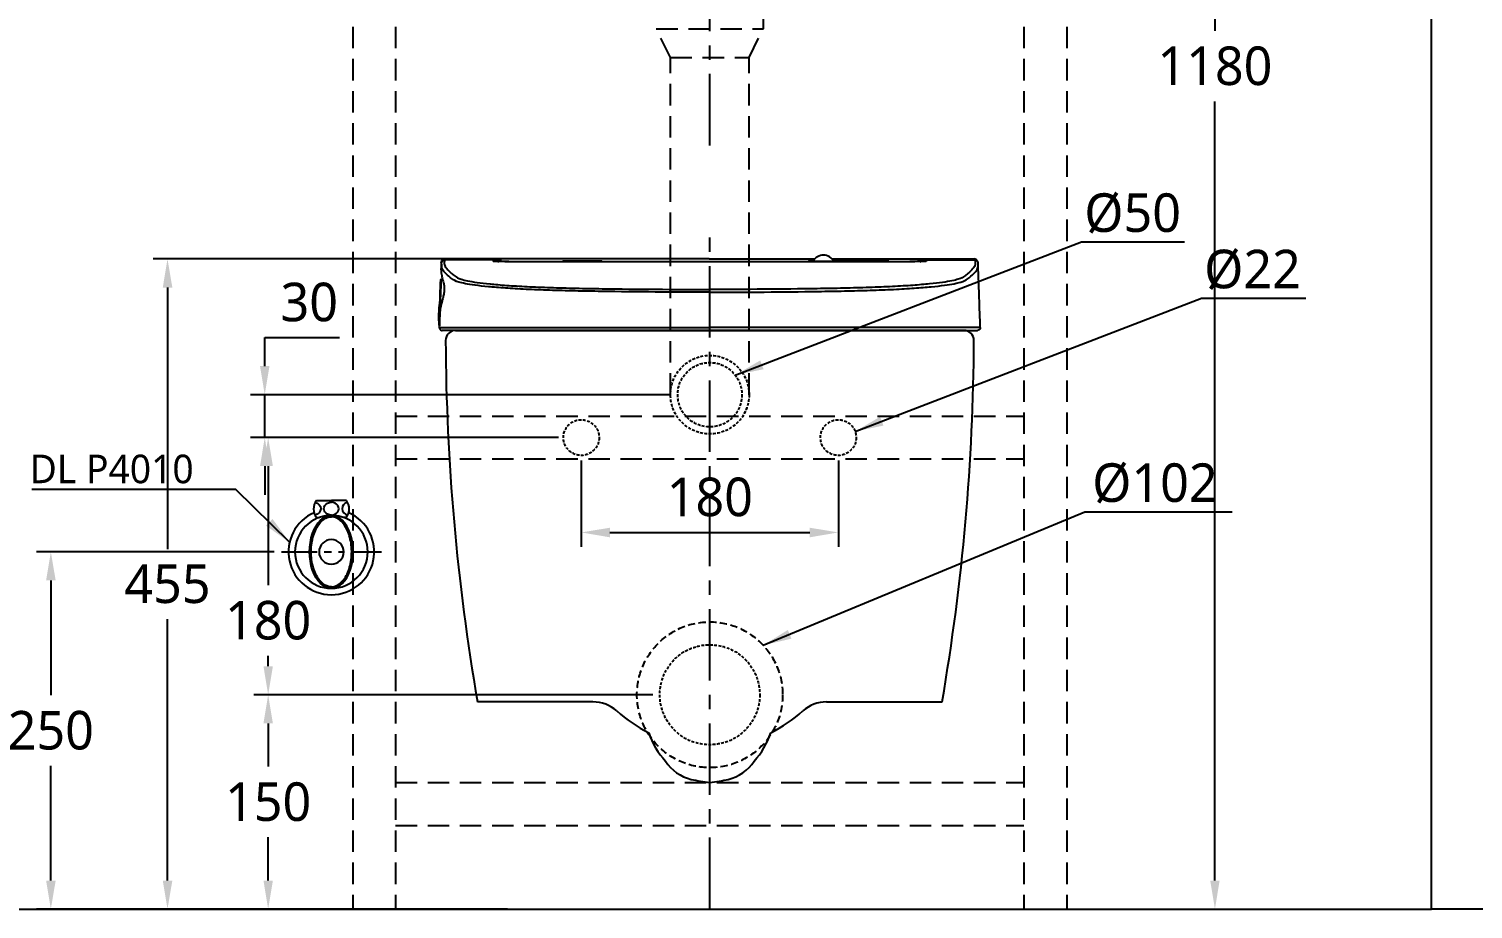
# Model space of a CAD drawing. Extents: x -37 to 6627, y -242 to 2286.
# Drawn here: x 1060 to 2071, y -93 to 523 of the extents above; entities that cross this region are included whole.
import ezdxf

# ---------------------------------------------------------------- set-up
doc = ezdxf.new("R2010")
doc.units = 0
doc.header["$LTSCALE"] = 20
doc.header["$MEASUREMENT"] = 0
doc.linetypes.add('CENTER', pattern=[2, 1.25, -0.25, 0.25, -0.25])
doc.linetypes.add('HIDDEN', pattern=[0.375, 0.25, -0.125])
doc.layers.get('0').update_dxf_attribs({"linetype": 'CONTINUOUS'})
doc.layers.get('DEFPOINTS').update_dxf_attribs({"linetype": 'CONTINUOUS'})
for name, color, linetype in [('1', 1, 'CONTINUOUS'), ('2', 2, 'CONTINUOUS'), ('3', 3, 'CONTINUOUS'), ('4', 4, 'CONTINUOUS'), ('6', 6, 'CONTINUOUS'), ('CENTER', 2, 'CENTER')]:
    doc.layers.add(name, color=color, linetype=linetype)
doc.styles.add('ROMANS', font='NanumGothic.ttf')
doc.styles.get("Standard").update_dxf_attribs({"font": 'NanumGothic.ttf'})
doc.dimstyles.get("Standard").update_dxf_attribs({"dimtxt": 2.5, "dimasz": 2, "dimexe": 2, "dimexo": 1, "dimgap": 1.5, "dimtad": 1, "dimdec": 0, "dimlfac": 10, "dimrnd": 0.5, "dimzin": 0, "dimdsep": 46, "dimtxsty": 'Standard', "dimcen": 0, "dimclrt": 2, "dimadec": 0, "dimazin": 0, "dimtfac": 1, "dimtdec": 0, "dimtmove": 0, "dimatfit": 3, "dimfxl": 0, "dimtolj": 1, "dimtzin": 0, "dimarcsym": 0})

# ---------------------------------------------------------------- blocks, each defined once
blk = doc.blocks.new('*D13')
at = {"layer": '3', "color": 3, "lineweight": -2}
for p, q in [((1531.5, 361.8), (1146.7, 361.8)), ((1156.7, 341.8), (1156.7, 158.8)), ((1156.7, -73.2), (1156.7, 109.8)), ((1281.5, -93.2), (1146.7, -93.2))]:
    blk.add_line(p, q, dxfattribs=at)
at = {"layer": '3', "color": 3}
for points in [[(1153.4, 341.8), (1160.1, 341.8), (1156.7, 361.8)], [(1153.4, -73.2), (1160.1, -73.2), (1156.7, -93.2)]]:
    blk.add_solid(points, dxfattribs=at)
at = {"layer": 'DEFPOINTS', "color": 0}
for p in [(1536.5, 361.8), (1156.7, -93.2), (1286.5, -93.2)]:
    blk.add_point(p, dxfattribs=at)
at = {"layer": '3', "color": 2, "insert": (1156.7, 134.3), "char_height": 27, "attachment_point": 5}
blk.add_mtext('\\A1;455', dxfattribs=at)
blk = doc.blocks.new('*D14')
at = {"layer": '3', "color": 3, "lineweight": -2}
for p, q in [((1224.8, 286.8), (1224.8, 306.8)), ((1224.8, 306.8), (1277.1, 306.8)), ((1509, 266.8), (1214.8, 266.8)), ((1224.8, 236.8), (1224.8, 266.8)), ((1430.5, 236.8), (1214.8, 236.8)), ((1224.8, 216.8), (1224.8, 196.8))]:
    blk.add_line(p, q, dxfattribs=at)
at = {"layer": '3', "color": 3}
for points in [[(1221.5, 286.8), (1228.1, 286.8), (1224.8, 266.8)], [(1221.5, 216.8), (1228.1, 216.8), (1224.8, 236.8)]]:
    blk.add_solid(points, dxfattribs=at)
at = {"layer": 'DEFPOINTS', "color": 0}
for p in [(1514, 266.8), (1224.8, 236.8), (1435.5, 236.8)]:
    blk.add_point(p, dxfattribs=at)
at = {"layer": '3', "color": 2, "insert": (1256, 331.5), "char_height": 27, "attachment_point": 5}
blk.add_mtext('\\A1;30', dxfattribs=at)
blk = doc.blocks.new('*D15')
at = {"layer": '3', "color": 3, "lineweight": -2}
for p, q in [((1430.5, 236.8), (1217.2, 236.8)), ((1227.2, 216.8), (1227.2, 133.5)), ((1227.2, 76.8), (1227.2, 84.1)), ((1496.5, 56.8), (1217.2, 56.8))]:
    blk.add_line(p, q, dxfattribs=at)
at = {"layer": '3', "color": 3}
for points in [[(1223.9, 216.8), (1230.5, 216.8), (1227.2, 236.8)], [(1223.9, 76.8), (1230.5, 76.8), (1227.2, 56.8)]]:
    blk.add_solid(points, dxfattribs=at)
at = {"layer": 'DEFPOINTS', "color": 0}
for p in [(1227.2, 236.8), (1435.5, 236.8), (1501.5, 56.8)]:
    blk.add_point(p, dxfattribs=at)
at = {"layer": '3', "color": 2, "insert": (1227.2, 108.8), "char_height": 27, "attachment_point": 5}
blk.add_mtext('\\A1;180', dxfattribs=at)
blk = doc.blocks.new('*D16')
at = {"layer": '3', "color": 3, "lineweight": -2}
for p, q in [((1496.5, 56.8), (1217.2, 56.8)), ((1227.2, 36.8), (1227.2, 6.5)), ((1227.2, -73.2), (1227.2, -42.9)), ((1394.8, -93.2), (1217.2, -93.2))]:
    blk.add_line(p, q, dxfattribs=at)
at = {"layer": '3', "color": 3}
for points in [[(1223.9, 36.8), (1230.5, 36.8), (1227.2, 56.8)], [(1223.9, -73.2), (1230.5, -73.2), (1227.2, -93.2)]]:
    blk.add_solid(points, dxfattribs=at)
at = {"layer": 'DEFPOINTS', "color": 0}
for p in [(1501.5, 56.8), (1227.2, -93.2), (1399.8, -93.2)]:
    blk.add_point(p, dxfattribs=at)
at = {"layer": '3', "color": 2, "insert": (1227.2, -18.2), "char_height": 27, "attachment_point": 5}
blk.add_mtext('\\A1;150', dxfattribs=at)
blk = doc.blocks.new('*D17')
at = {"layer": '3', "color": 3, "lineweight": -2}
for p, q in [((1446.5, 220.8), (1446.5, 160.4)), ((1626.5, 220.8), (1626.5, 160.4)), ((1466.5, 170.4), (1606.5, 170.4))]:
    blk.add_line(p, q, dxfattribs=at)
at = {"layer": '3', "color": 3}
for points in [[(1466.5, 173.7), (1466.5, 167), (1446.5, 170.4)], [(1606.5, 173.7), (1606.5, 167), (1626.5, 170.4)]]:
    blk.add_solid(points, dxfattribs=at)
at = {"layer": 'DEFPOINTS', "color": 0}
for p in [(1446.5, 225.8), (1626.5, 225.8), (1626.5, 170.4)]:
    blk.add_point(p, dxfattribs=at)
at = {"layer": '3', "color": 2, "insert": (1536.5, 195.1), "char_height": 27, "attachment_point": 5}
blk.add_mtext('\\A1;180', dxfattribs=at)
blk = doc.blocks.new('*D19')
at = {"layer": '3', "color": 3, "lineweight": -2}
for p, q in [((1791.5, 1086.8), (1900.2, 1086.8)), ((1890.2, 1066.8), (1890.2, 521.5)), ((1890.2, -73.2), (1890.2, 472.1)), ((1791.5, -93.2), (1900.2, -93.2))]:
    blk.add_line(p, q, dxfattribs=at)
at = {"layer": '3', "color": 3}
for points in [[(1886.9, 1066.8), (1893.5, 1066.8), (1890.2, 1086.8)], [(1886.9, -73.2), (1893.5, -73.2), (1890.2, -93.2)]]:
    blk.add_solid(points, dxfattribs=at)
at = {"layer": 'DEFPOINTS', "color": 0}
for p in [(1786.5, 1086.8), (1786.5, -93.2), (1890.2, -93.2)]:
    blk.add_point(p, dxfattribs=at)
at = {"layer": '3', "color": 2, "insert": (1890.2, 496.8), "char_height": 27, "attachment_point": 5}
blk.add_mtext('\\A1;1180', dxfattribs=at)
blk = doc.blocks.new('*D22')
at = {"layer": '3', "color": 3, "lineweight": -2}
for p, q in [((1231.5, 156.8), (1065, 156.8)), ((1075, 136.8), (1075, 56.5)), ((1075, -73.2), (1075, 7.1)), ((1150, -93.2), (1065, -93.2))]:
    blk.add_line(p, q, dxfattribs=at)
at = {"layer": '3', "color": 3}
for points in [[(1071.7, 136.8), (1078.4, 136.8), (1075, 156.8)], [(1071.7, -73.2), (1078.4, -73.2), (1075, -93.2)]]:
    blk.add_solid(points, dxfattribs=at)
at = {"layer": 'DEFPOINTS', "color": 0}
for p in [(1236.5, 156.8), (1075, -93.2), (1155, -93.2)]:
    blk.add_point(p, dxfattribs=at)
at = {"layer": '3', "color": 2, "insert": (1075, 31.8), "char_height": 27, "attachment_point": 5}
blk.add_mtext('\\A1;250', dxfattribs=at)

msp = doc.modelspace()

# ---------------------------------------------------------------- linework, layer by layer
at = {"color": 7, "linetype": 'HIDDEN', "ltscale": 0.4}
for centre, radius in [((1536.46804, 266.80157), 27.5), ((1536.46804, 266.80157), 22.5), ((1446.46804, 236.80157), 12.5), ((1626.46804, 236.80157), 12.5), ((1536.46804, 56.80157), 35)]:
    msp.add_circle(centre, radius, dxfattribs=at)
at = {"color": 7}
for centre, start, end in [((1454.65728, 26.80157), 48.26820549, 90), ((1618.25412, 26.80157), 90, 131.73179451)]:
    msp.add_arc(centre, 25, start, end, dxfattribs=at)
at = {"layer": '1', "color": 7, "linetype": 'Continuous'}
for p, q in [((1350.44869, 361.35157), (1350.44869, 361.07817)), ((1385.0285, 361.08556), (1350.60783, 361.08556)), ((1385.02915, 361.08454), (1350.60807, 361.08454)), ((1384.83663, 361.35157), (1384.83663, 361.08554)), ((1389.81653, 361.29796), (1389.77565, 360.12713)), ((1394.95924, 359.8951), (1394.95924, 359.89533)), ((1395.72068, 360.00127), (1395.72068, 359.93244)), ((1536.45568, 359.89533), (1536.45568, 359.8951)), ((1623.20983, 360.41075), (1658.62529, 360.41075)), ((1676.50886, 359.93191), (1676.50886, 360.00127)), ((1677.95213, 359.89533), (1677.95213, 359.8951)), ((1682.41303, 361.29784), (1682.4539, 360.12713)), ((1687.39292, 361.35146), (1687.39292, 360.95665)), ((1687.88221, 361.08454), (1722.30282, 361.08454)), ((1721.77933, 361.35146), (1721.77933, 361.08453)), ((1346.78762, 320.42243), (1347.05113, 327.9684)), ((1347.05113, 327.9684), (1347.08964, 329.07107)), ((1347.05113, 327.9684), (1347.31764, 327.9591)), ((1347.35275, 327.95787), (1347.31764, 327.9591)), ((1346.74912, 319.31977), (1346.78762, 320.42243)), ((1346.78762, 320.42243), (1347.05413, 320.41313)), ((1347.05413, 320.41313), (1346.9808, 318.3133)), ((1347.08924, 320.4119), (1347.05413, 320.41313)), ((1725.88291, 313.87136), (1725.88333, 313.87136))]:
    msp.add_line(p, q, dxfattribs=at)
msp.add_polyline3d([(1435.97577, 360.16011, 0), (1436.37177, 360.15933, 0), (1436.76777, 360.15854, 0), (1437.16377, 360.15775, 0), (1437.55977, 360.15696, 0), (1437.95577, 360.15618, 0), (1438.35177, 360.15539, 0), (1438.74777, 360.1546, 0), (1439.14377, 360.15381, 0), (1439.53977, 360.15302, 0), (1439.93577, 360.15224, 0), (1440.33177, 360.15145, 0), (1440.72777, 360.15066, 0), (1441.12377, 360.14987, 0), (1441.51977, 360.14908, 0), (1441.91577, 360.14829, 0), (1442.31177, 360.1475, 0), (1442.70777, 360.14671, 0), (1443.10377, 360.14592, 0), (1443.49977, 360.14513, 0), (1443.89577, 360.14434, 0), (1444.29177, 360.14355, 0), (1444.68777, 360.14276, 0), (1445.08377, 360.14197, 0), (1445.47977, 360.14118, 0), (1445.87577, 360.14039, 0), (1446.27177, 360.13959, 0), (1446.66777, 360.1388, 0), (1447.06377, 360.13801, 0), (1447.45977, 360.13722, 0), (1447.85577, 360.13643, 0), (1448.25177, 360.13563, 0), (1448.64777, 360.13484, 0), (1449.04377, 360.13405, 0), (1449.43977, 360.13326, 0), (1449.83577, 360.13246, 0), (1450.23177, 360.13167, 0), (1450.62777, 360.13088, 0), (1451.02377, 360.13008, 0), (1451.41977, 360.12929, 0), (1451.81577, 360.12849, 0), (1452.21177, 360.1277, 0), (1452.60777, 360.1269, 0), (1453.00377, 360.12611, 0), (1453.39977, 360.12532, 0), (1453.79577, 360.12452, 0), (1454.19177, 360.12372, 0), (1454.58777, 360.12293, 0), (1454.98377, 360.12213, 0), (1455.37977, 360.12134, 0), (1455.77577, 360.12054, 0)], dxfattribs=at)
for centre, radius, start, end in [((1616.00625, 355.97813), 8.45804, 30.27902233, 148.74324331), ((1460.45305, 359.9952), 0.2, 70.69657154, 89.63712386), ((1460.44681, 360.03031), 0.2, 47.73998822, 84.93784067), ((1721.76355, 359.80365), 2, 23.88313416, 90)]:
    msp.add_arc(centre, radius, start, end, dxfattribs=at)
at = {"layer": '1', "color": 7, "linetype": 'Continuous', "extrusion": (0, 0, -1)}
for centre, radius, start, end in [((-1349.08842, 329.00127), 2, 2, 31.92643487), ((-1346.54224, 330.58776), 1, 207.6048434, 211.92643487), ((-1348.7479, 319.24997), 2, 332.07356513, 2)]:
    msp.add_arc(centre, radius, start, end, dxfattribs=at)
at = {"layer": '1', "color": 7, "linetype": 'Continuous', "extrusion": (-9.53048e-06, 0, -1)}
msp.add_arc((-1723.88301, 313.80157, -0.01464), 2, 178.02404781, 252.72983748, dxfattribs=at)
at = {"layer": '1', "color": 7, "linetype": 'Continuous'}
for centre, major_axis, ratio, start_param, end_param in [((1350.44869, 359.35168), (1.99878, -0.0698), 0.9999461385, 1.6057010302, 3.1415926501), ((1350.44869, 359.35168), (-1.99878, 0.0698), 0.1217962055, 5.8289855162, 6.2831853071), ((1350.46448, 359.80365), (1.99878, -0.0698), 0.9999998953, 1.6057032423, 3.1415929946), ((1350.60807, 359.08471), (-1.99878, 0.0698), 0.9999147389, 4.7472925939, 6.283185309), ((1385.0289, 359.10882), (1, -0.00214), 0.9997989534, 1.309266443, 1.5729406254), ((1385.02915, 360.08462), (1, 0), 0.9999148427, 6.2570031383, 7.8539816344), ((1389.81653, 359.29808), (1.99878, -0.0698), 0.9999397636, 2.3930855919, 3.1415926536), ((1389.81653, 359.29808), (1.99878, -0.0698), 0.9999397636, 1.6057008113, 2.393085558), ((1389.77565, 358.12753), (-1.99878, 0.0698), 0.9998005424, 4.7472886091, 5.1568692177), ((1664.36568, -802.2049), (31126.48857, 51.37873), 0.0373596302, 1.5774360729, 1.5780722027), ((1460.44681, 360.03031), (-0.01765, -0.19922), 0.9768115281, 3.1415886599, 3.2320300829), ((1608.99557, 360.35525), (3, 0), 0.0184994347, 1.6351498896, 3.1415926536), ((1616.00625, 360.22612), (7.85938, 0), 0.0185026011, 3.6695240206, 5.7552539402), ((1658.62529, 360.35525), (3, 0), 0.0184994347, 0, 1.5707963268), ((1682.41303, 359.29796), (-1.99878, -0.0698), 0.9999397496, 3.9045947108, 4.6774844972), ((1682.41303, 359.29796), (-1.99878, -0.0698), 0.9999397496, 3.1415926536, 3.9045946865), ((1687.88221, 360.08462), (-1, 0), 0.9999148427, 4.7123889799, 6.3093674761), ((1687.88247, 359.10882), (-1, -0.00214), 0.9997989534, 4.7102446852, 4.9821519816), ((1721.76355, 359.80365), (-1.99878, -0.0698), 0.9999998953, 3.5235255506, 4.6774820948), ((1721.77933, 359.35156), (-1.99878, -0.0698), 0.9999461253, 4.0584961706, 4.6774842784), ((1722.30282, 359.08471), (-1.99875, -0.07073), 0.9999147361, 3.1411254084, 4.6770182032)]:
    msp.add_ellipse(centre, major_axis=major_axis, ratio=ratio, start_param=start_param, end_param=end_param, dxfattribs=at)
for points, knots in [([(1348.57726, 358.23741), (1348.57002, 358.02999), (1348.54212, 357.22677), (1348.49127, 355.82312), (1348.43401, 353.99881), (1348.34711, 352.14911), (1348.61954, 350.353), (1349.05983, 348.62124), (1349.52919, 346.98635), (1349.95318, 345.44557), (1350.26462, 343.95772), (1350.43599, 342.84966), (1350.51114, 341.80721), (1350.53109, 341.1942), (1350.52662, 340.67945), (1350.51981, 340.42439), (1350.51293, 340.23978), (1350.50418, 340.05611), (1350.4893, 339.79814), (1350.41641, 338.82922), (1350.25177, 337.74411), (1349.98735, 336.30424), (1349.64348, 334.86814), (1349.18917, 333.1252), (1348.66114, 331.20869), (1348.12472, 329.10626), (1347.64083, 326.79712), (1347.36391, 324.31329), (1347.30813, 321.66841), (1347.20442, 318.99441), (1347.12596, 316.66572), (1347.07518, 315.22345), (1347.05611, 314.67735)], [0, 0, 0, 0, 0.0290128557, 0.1114623639, 0.1902244517, 0.2634398287, 0.3292737, 0.3771883511, 0.417649825, 0.4496124636, 0.467396794, 0.4794434872, 0.4832532767, 0.4857097797, 0.4865568003, 0.4869324401, 0.4873027632, 0.4876899823, 0.4881132137, 0.4891186975, 0.4959995, 0.5078989103, 0.5246478347, 0.5459464345, 0.5808483764, 0.6224390618, 0.6698874334, 0.7333799368, 0.8026715528, 0.8763103155, 0.9528463981, 1, 1, 1, 1]), ([(1536.45572, 338.52809), (1510.85728, 338.52817), (1485.51752, 338.71294), (1454.41745, 339.16376), (1448.22327, 339.26521), (1435.96027, 339.52217), (1429.89417, 339.67912), (1418.40663, 340.05355), (1412.93368, 340.272), (1402.58529, 340.77482), (1397.71974, 341.06004), (1388.95381, 341.66937), (1384.9744, 341.99815), (1377.91456, 342.68128), (1374.85314, 343.03267), (1366.86193, 344.10591), (1363.15646, 344.85229), (1358.35089, 346.294), (1357.14945, 346.99887), (1355.29295, 348.36046), (1354.50524, 349.01564), (1350.79623, 352.14459), (1349.08699, 354.19152), (1348.41601, 356.57072), (1348.54218, 357.24899), (1348.58209, 358.37482), (1348.59768, 358.82236), (1348.60928, 359.15451)], [0, 0, 0, 0, 0.125, 0.125, 0.15625, 0.15625, 0.1875, 0.1875, 0.21875, 0.21875, 0.25, 0.25, 0.28125, 0.28125, 0.3125, 0.3125, 0.375, 0.375, 0.4375, 0.4375, 0.5, 0.5, 0.75, 0.75, 0.875, 0.875, 1, 1, 1, 1]), ([(1348.44991, 359.42147), (1348.45502, 359.56774), (1348.45889, 359.67857), (1348.46409, 359.82735), (1348.46548, 359.86717), (1348.4657, 359.87345)], [0, 0, 0, 0, 0.5068210937, 0.5068210937, 1, 1, 1, 1]), ([(1350.60807, 361.08454), (1350.59652, 360.75392), (1350.58103, 360.309), (1350.54139, 359.1906), (1350.41548, 358.51709), (1351.06536, 356.15382), (1352.74916, 354.12122), (1356.41217, 351.0148), (1357.20167, 350.36526), (1359.00833, 349.01109), (1360.14385, 348.30704), (1363.59413, 347.22216), (1365.03698, 346.85577), (1368.7093, 346.11556), (1370.91677, 345.74581), (1376.11916, 345.02145), (1379.11721, 344.66526), (1386.0472, 343.97164), (1389.9731, 343.63619), (1398.63309, 343.01465), (1403.44802, 342.72342), (1413.72073, 342.20959), (1419.1599, 341.98684), (1430.58554, 341.60614), (1436.62547, 341.44727), (1448.82698, 341.18846), (1454.98602, 341.08703), (1485.89927, 340.6369), (1510.99494, 340.4533), (1536.45568, 340.45322)], [0, 0, 0, 0, 0.125, 0.125, 0.25, 0.25, 0.5, 0.5, 0.5625, 0.5625, 0.625, 0.625, 0.65625, 0.65625, 0.6875, 0.6875, 0.71875, 0.71875, 0.75, 0.75, 0.78125, 0.78125, 0.8125, 0.8125, 0.84375, 0.84375, 0.875, 0.875, 1, 1, 1, 1]), ([(1350.46448, 361.80365), (1350.46426, 361.79737), (1350.46287, 361.75754), (1350.45767, 361.60873), (1350.4538, 361.49787), (1350.44869, 361.35157)], [0, 0, 0, 0, 0.4931789063, 0.4931789063, 1, 1, 1, 1]), ([(1350.44869, 361.35157), (1351.78203, 361.35157), (1353.11536, 361.35157), (1359.78203, 361.35157), (1365.11536, 361.35157), (1375.24467, 361.35157), (1380.04065, 361.35157), (1384.83663, 361.35157)], [0, 0, 0, 0, 0.1163198648, 0.1163198648, 0.5815993239, 0.5815993239, 1, 1, 1, 1]), ([(1536.04671, 361.80365), (1534.73581, 361.80365), (1533.42491, 361.80365), (1526.78068, 361.80365), (1521.44734, 361.80365), (1494.78068, 361.80365), (1473.44734, 361.80365), (1418.23083, 361.80365), (1384.34766, 361.80365), (1350.46448, 361.80365)], [0, 0, 0, 0, 0.0211911112, 0.0211911112, 0.1074062629, 0.1074062629, 0.4522668699, 0.4522668699, 1, 1, 1, 1]), ([(1389.81653, 361.29796), (1389.81703, 361.31243), (1389.28361, 361.32631), (1387.45623, 361.34586), (1386.15638, 361.35157), (1384.83663, 361.35157)], [0, 0, 0, 0, 0.5, 0.5, 1, 1, 1, 1]), ([(1394.95924, 359.8951), (1392.28004, 359.8951), (1389.67098, 359.92026), (1386.95645, 359.98059), (1386.23512, 360.00445), (1385.44729, 360.04614), (1385.23975, 360.06252), (1385.1277, 360.07914)], [0, 0, 0, 0, 0.5510704557, 0.5510704557, 0.8266056835, 0.8266056835, 1, 1, 1, 1]), ([(1385.99578, 360.35023), (1386.25295, 360.3496), (1387.04475, 360.34682), (1387.76123, 360.34207), (1388.18194, 360.33804)], [0, 0, 0, 0, 0.3184438294, 1, 1, 1, 1]), ([(1388.40802, 360.697), (1388.44792, 360.74624), (1388.58566, 360.89619), (1388.86333, 361.06684), (1389.16848, 361.19773), (1389.38227, 361.2508), (1389.45327, 361.26297), (1389.46873, 361.26518)], [0, 0, 0, 0, 0.1467957972, 0.478208905, 0.7489169006, 0.9422379013, 1, 1, 1, 1]), ([(1395.72068, 360.00127), (1394.11807, 360.00127), (1392.56199, 360.01564), (1390.37153, 360.06338), (1389.77453, 360.09518), (1389.77565, 360.12713)], [0, 0, 0, 0, 0.5, 0.5, 1, 1, 1, 1]), ([(1536.45568, 359.8951), (1535.78902, 359.8951), (1535.12235, 359.8951), (1531.78902, 359.8951), (1529.12235, 359.8951), (1515.78902, 359.8951), (1505.12235, 359.8951), (1461.2902, 359.8951), (1428.12472, 359.8951), (1394.95924, 359.8951)], [0, 0, 0, 0, 0.0141346309, 0.0141346309, 0.0706731544, 0.0706731544, 0.2968272484, 0.2968272484, 1, 1, 1, 1]), ([(1395.72068, 360.00127), (1397.05402, 360.00127), (1398.38735, 360.00127), (1405.05402, 360.00127), (1410.38735, 360.00127), (1437.05402, 360.00127), (1458.38735, 360.00127), (1498.49602, 360.00127), (1517.27136, 360.00127), (1536.48488, 360.00127), (1536.92305, 360.00127), (1538.69456, 360.00127), (1540.02789, 360.00127), (1546.69456, 360.00127), (1552.02789, 360.00127), (1578.69456, 360.00127), (1600.02789, 360.00127), (1639.74377, 360.00127), (1658.12632, 360.00127), (1676.50886, 360.00127)], [0, 0, 0, 0, 0.0142456139, 0.0142456139, 0.0712280694, 0.0712280694, 0.2991578916, 0.2991578916, 0.499757581, 0.499757581, 0.5044391071, 0.5044391071, 0.518684721, 0.518684721, 0.5756671766, 0.5756671766, 0.8035969987, 0.8035969987, 1, 1, 1, 1]), ([(1435.97577, 360.16011), (1435.67513, 360.16071), (1435.37555, 360.16234), (1434.82817, 360.1674), (1434.57281, 360.17089), (1434.14101, 360.1792), (1433.95862, 360.18415), (1433.69104, 360.19476), (1433.60218, 360.20058), (1433.52904, 360.21227), (1433.54377, 360.21831), (1433.6734, 360.22975), (1433.79009, 360.23531), (1434.10789, 360.24523), (1434.31338, 360.24971), (1434.78347, 360.25701), (1435.05455, 360.25992), (1435.54409, 360.26326), (1435.75938, 360.26419), (1435.97577, 360.2646)], [0, 0, 0, 0, 0.1147202513, 0.1147202513, 0.2294403715, 0.2294403715, 0.3441737643, 0.3441737643, 0.4589298714, 0.4589298714, 0.5737035836, 0.5737035836, 0.6884821304, 0.6884821304, 0.8032509355, 0.8032509355, 0.9179999705, 0.9179999705, 1, 1, 1, 1]), ([(1436.01579, 360.25668), (1435.83088, 360.25633), (1435.64691, 360.25553), (1435.22923, 360.25267), (1434.9981, 360.25017), (1434.598, 360.24393), (1434.42318, 360.24011), (1434.15293, 360.23165), (1434.05371, 360.2269), (1433.94403, 360.21715), (1433.93157, 360.21203), (1433.99387, 360.20209), (1434.06948, 360.19713), (1434.2982, 360.18809), (1434.45355, 360.18387), (1434.82223, 360.17681), (1435.03932, 360.17384), (1435.40644, 360.17046), (1435.54788, 360.16948), (1435.69259, 360.16877)], [0, 0, 0, 0, 0.0864886213, 0.0864886213, 0.2072686357, 0.2072686357, 0.327866181, 0.327866181, 0.4485440634, 0.4485440634, 0.5688412693, 0.5688412693, 0.6894803707, 0.6894803707, 0.8103249622, 0.8103249622, 0.9306812317, 0.9306812317, 1, 1, 1, 1]), ([(1455.81579, 360.29461), (1455.68312, 360.29436), (1455.55046, 360.29411), (1454.88714, 360.29284), (1454.35648, 360.29183), (1451.70318, 360.28677), (1449.58055, 360.28272), (1443.64387, 360.27136), (1439.82983, 360.26403), (1436.01579, 360.25668)], [0, 0, 0, 0, 0.0201007152, 0.0201007152, 0.100503576, 0.100503576, 0.4221150193, 0.4221150193, 1, 1, 1, 1]), ([(1436.01579, 360.16766), (1436.14845, 360.1674), (1436.28112, 360.16714), (1436.94444, 360.16582), (1437.4751, 360.16477), (1440.1284, 360.1595), (1442.25103, 360.15528), (1448.18771, 360.14346), (1452.00175, 360.13583), (1455.81579, 360.12818)], [0, 0, 0, 0, 0.0201007118, 0.0201007118, 0.1005035589, 0.1005035589, 0.4221149475, 0.4221149475, 1, 1, 1, 1]), ([(1460.49573, 360.25133), (1460.78617, 360.23942), (1460.94551, 360.22624), (1460.94628, 360.1872), (1460.36576, 360.16167), (1458.43385, 360.12693), (1457.09055, 360.1179), (1455.77577, 360.12054)], [0, 0, 0, 0, 0.2074846201, 0.2074846201, 0.60374231, 0.60374231, 1, 1, 1, 1]), ([(1460.44681, 360.23028), (1460.41419, 360.23316), (1460.37353, 360.23602), (1460.17291, 360.24763), (1459.93982, 360.25601), (1459.35042, 360.27057), (1458.9864, 360.27694), (1458.17878, 360.28689), (1457.72405, 360.29059), (1456.78839, 360.29488), (1456.29465, 360.29552), (1455.81579, 360.29461)], [0, 0, 0, 0, 0.0731689117, 0.0731689117, 0.3050037136, 0.3050037136, 0.5365399658, 0.5365399658, 0.7682821342, 0.7682821342, 1, 1, 1, 1]), ([(1455.81579, 360.12818), (1456.24987, 360.12731), (1456.69569, 360.12778), (1457.59438, 360.13152), (1458.05561, 360.13513), (1458.87932, 360.14502), (1459.25352, 360.15142), (1459.8668, 360.16609), (1460.11394, 360.17456), (1460.35212, 360.18726), (1460.41014, 360.19119), (1460.45305, 360.19516)], [0, 0, 0, 0, 0.2085989481, 0.2085989481, 0.4395348513, 0.4395348513, 0.6698719027, 0.6698719027, 0.9008724928, 0.9008724928, 1, 1, 1, 1]), ([(1459.86307, 360.20595), (1459.84746, 360.20672), (1459.83445, 360.2075), (1459.79842, 360.2103), (1459.79002, 360.21242), (1459.80953, 360.21654), (1459.83771, 360.21859), (1459.92624, 360.22234), (1459.98781, 360.2241), (1460.13538, 360.22706), (1460.2234, 360.22832), (1460.35977, 360.22965), (1460.40281, 360.22999), (1460.44681, 360.23028)], [0, 0, 0, 0, 0.0816736156, 0.0816736156, 0.288931008, 0.288931008, 0.4962072173, 0.4962072173, 0.7034759146, 0.7034759146, 0.9107142708, 0.9107142708, 1, 1, 1, 1]), ([(1459.87464, 360.20574), (1459.85471, 360.2069), (1459.8381, 360.2077), (1459.83204, 360.20843), (1459.832, 360.20843)], [0, 0, 0, 0, 0.7270123665, 1, 1, 1, 1]), ([(1460.45305, 360.19516), (1460.3519, 360.1958), (1460.25501, 360.19679), (1460.08581, 360.19931), (1460.01116, 360.20087), (1459.91719, 360.20365), (1459.88706, 360.20478), (1459.86307, 360.20595)], [0, 0, 0, 0, 0.3837388727, 0.3837388727, 0.7674771595, 0.7674771595, 1, 1, 1, 1]), ([(1536.04671, 361.80365), (1537.38004, 361.80365), (1538.71337, 361.80365), (1545.38004, 361.80365), (1550.71337, 361.80365), (1574.03201, 361.80365), (1592.01732, 361.80365), (1610.00263, 361.80365)], [0, 0, 0, 0, 0.0540862661, 0.0540862661, 0.2704313304, 0.2704313304, 1, 1, 1, 1]), ([(1722.30282, 361.08454), (1722.31452, 360.75395), (1722.33024, 360.30908), (1722.36992, 359.1908), (1722.49587, 358.51738), (1721.84635, 356.15441), (1720.16315, 354.12209), (1716.50078, 351.0161), (1715.71342, 350.36664), (1713.90418, 349.01269), (1712.7773, 348.30868), (1709.32508, 347.22398), (1707.88457, 346.85763), (1704.2136, 346.11753), (1702.00592, 345.74772), (1696.80789, 345.02324), (1693.81154, 344.66701), (1686.88013, 343.9735), (1682.95809, 343.63785), (1674.30149, 343.01611), (1669.4864, 342.72497), (1659.2148, 342.21082), (1653.77648, 341.98789), (1642.35282, 341.60685), (1636.31217, 341.44818), (1624.10864, 341.18854), (1617.94743, 341.08728), (1587.02178, 340.63882), (1561.92325, 340.45321), (1536.45568, 340.45322)], [0, 0, 0, 0, 0.125, 0.125, 0.25, 0.25, 0.5, 0.5, 0.5625, 0.5625, 0.625, 0.625, 0.65625, 0.65625, 0.6875, 0.6875, 0.71875, 0.71875, 0.75, 0.75, 0.78125, 0.78125, 0.8125, 0.8125, 0.84375, 0.84375, 0.875, 0.875, 1, 1, 1, 1]), ([(1677.95213, 359.8951), (1677.28546, 359.8951), (1676.61879, 359.8951), (1673.28546, 359.8951), (1670.61879, 359.8951), (1657.28546, 359.8951), (1646.61879, 359.8951), (1602.78664, 359.8951), (1569.62116, 359.8951), (1536.45568, 359.8951)], [0, 0, 0, 0, 0.0141346309, 0.0141346309, 0.0706731544, 0.0706731544, 0.2968272484, 0.2968272484, 1, 1, 1, 1]), ([(1536.45572, 338.52809), (1562.06007, 338.52808), (1587.39726, 338.71466), (1618.50836, 339.16394), (1624.70442, 339.26512), (1636.96927, 339.52285), (1643.03653, 339.67956), (1654.52269, 340.05432), (1659.99542, 340.27276), (1670.34282, 340.77612), (1675.20933, 341.06113), (1683.97284, 341.67059), (1687.94872, 341.99958), (1695.01015, 342.68272), (1698.07118, 343.034), (1703.39478, 343.74963), (1705.66074, 344.11466), (1709.46156, 344.84985), (1710.96163, 345.21429), (1714.57096, 346.29518), (1715.76271, 347.00013), (1717.62137, 348.3616), (1718.4074, 349.01668), (1722.11592, 352.14529), (1723.82465, 354.19199), (1724.49534, 356.57095), (1724.36913, 357.24915), (1724.32918, 358.37488), (1724.31336, 358.82238), (1724.3016, 359.15451)], [0, 0, 0, 0, 0.125, 0.125, 0.15625, 0.15625, 0.1875, 0.1875, 0.21875, 0.21875, 0.25, 0.25, 0.28125, 0.28125, 0.3125, 0.3125, 0.34375, 0.34375, 0.375, 0.375, 0.4375, 0.4375, 0.5, 0.5, 0.75, 0.75, 0.875, 0.875, 1, 1, 1, 1]), ([(1661.87529, 360.15626), (1661.87529, 360.14541), (1661.87529, 360.1345), (1661.87529, 360.11584), (1661.89801, 360.1081), (1661.80586, 360.09266), (1661.68711, 360.08489), (1661.14461, 360.0639), (1660.51822, 360.05248), (1659.05864, 360.04105), (1658.25696, 360.04238), (1656.71094, 360.04238), (1652.84587, 360.04238), (1642.79668, 360.04238), (1630.42846, 360.04238), (1619.60626, 360.04238), (1614.19517, 360.04238), (1611.87612, 360.04238), (1610.3301, 360.04238), (1609.5558, 360.04151), (1608.01273, 360.04353), (1607.27549, 360.05029), (1606.16982, 360.0723), (1605.82415, 360.08706), (1605.69121, 360.11809), (1605.74557, 360.13351), (1605.74557, 360.16413), (1605.74557, 360.24014), (1605.74557, 360.3135), (1605.74557, 360.37762), (1605.74607, 360.38477), (1605.92347, 360.39835), (1606.08081, 360.4049), (1606.71693, 360.4222), (1607.37711, 360.4309), (1608.50495, 360.43663), (1608.91241, 360.43712), (1609.32327, 360.43714)], [0, 0, 0, 0, 0.0202005471, 0.0202005471, 0.0343861481, 0.0343861481, 0.0485717491, 0.0485717491, 0.076942951, 0.076942951, 0.105314153, 0.105314153, 0.133685355, 0.247170163, 0.4741397789, 0.5876245869, 0.6443669908, 0.6727381928, 0.6727381928, 0.7011093948, 0.7011093948, 0.7294805968, 0.7294805968, 0.7578517988, 0.7578517988, 0.7862230008, 0.7862230008, 0.8145942028, 0.9280790107, 0.9280790107, 0.9422646117, 0.9422646117, 0.9564502127, 0.9564502127, 0.9848214147, 0.9848214147, 1, 1, 1, 1]), ([(1658.49572, 360.43683), (1659.26689, 360.43683), (1660.04002, 360.43279), (1661.24329, 360.41553), (1661.66889, 360.40288), (1661.86182, 360.38471), (1661.88483, 360.38027), (1661.89457, 360.37578)], [0, 0, 0, 0, 0.4314055842, 0.4314055842, 0.8628111684, 0.8628111684, 1, 1, 1, 1]), ([(1682.4539, 360.12713), (1682.45501, 360.09518), (1681.85577, 360.06327), (1679.6597, 360.01553), (1678.11126, 360.00127), (1676.50886, 360.00127)], [0, 0, 0, 0, 0.5, 0.5, 1, 1, 1, 1]), ([(1687.51289, 360.05242), (1687.06685, 360.01862), (1686.228, 359.9867), (1683.24468, 359.92029), (1680.62657, 359.8951), (1677.95213, 359.8951)], [0, 0, 0, 0, 0.3928781291, 0.3928781291, 1, 1, 1, 1]), ([(1682.41303, 361.29784), (1682.41252, 361.31231), (1682.93314, 361.32605), (1684.78591, 361.34589), (1686.0731, 361.35146), (1687.39292, 361.35146)], [0, 0, 0, 0, 0.5, 0.5, 1, 1, 1, 1]), ([(1721.77933, 361.35146), (1720.446, 361.35146), (1719.11267, 361.35146), (1712.446, 361.35146), (1707.11267, 361.35146), (1696.98386, 361.35146), (1692.18839, 361.35146), (1687.39292, 361.35146)], [0, 0, 0, 0, 0.1163250204, 0.1163250204, 0.5816251019, 0.5816251019, 1, 1, 1, 1]), ([(1687.63926, 360.06905), (1687.63921, 360.06898), (1687.604, 360.06315), (1687.49992, 360.0561), (1687.40329, 360.04895)], [0, 0, 0, 0, 0.371837902, 1, 1, 1, 1]), ([(1721.76355, 361.80365), (1721.76377, 361.79737), (1721.76516, 361.75754), (1721.77035, 361.60871), (1721.77422, 361.49781), (1721.77933, 361.35146)], [0, 0, 0, 0, 0.4931155225, 0.4931155225, 1, 1, 1, 1]), ([(1724.69328, 347.93666), (1724.59392, 350.78211), (1724.49078, 353.73557), (1724.34393, 357.94161), (1724.30028, 359.19194), (1724.3016, 359.15451)], [0, 0, 0, 0, 0.5, 0.5, 1, 1, 1, 1]), ([(1346.9164, 315.50748), (1347.05307, 319.42107), (1347.18973, 323.33466), (1347.51365, 332.61046), (1347.7009, 337.97266), (1347.89513, 343.53464), (1347.90211, 343.73441), (1347.94906, 345.07891), (1347.98903, 346.22364), (1348.02901, 347.36838)], [0, 0, 0, 0, 0.3685010074, 0.3685010074, 0.8734024421, 0.8734024421, 0.8922128078, 0.8922128078, 1, 1, 1, 1]), ([(1348.21755, 347.93666), (1348.17136, 346.61406), (1348.12518, 345.29146), (1347.89424, 338.67846), (1347.7095, 333.38806), (1347.45166, 326.00446), (1347.37856, 323.91127), (1347.30547, 321.81807)], [0, 0, 0, 0, 0.151914846, 0.151914846, 0.7595742298, 0.7595742298, 1, 1, 1, 1]), ([(1725.7909, 316.50576), (1725.74471, 317.82836), (1725.69852, 319.15096), (1725.46759, 325.76396), (1725.28284, 331.05436), (1725.06482, 337.29742), (1725.03155, 338.25008), (1724.89662, 342.11404), (1724.79495, 345.02535), (1724.69328, 347.93666)], [0, 0, 0, 0, 0.1262388593, 0.1262388593, 0.6311942965, 0.6311942965, 0.722122841, 0.722122841, 1, 1, 1, 1]), ([(1347.0076, 313.87136), (1346.99503, 313.87136), (1347.00452, 313.87136), (1347.63941, 313.87136), (1349.42338, 313.87136), (1353.28095, 313.87136), (1354.09845, 313.87136), (1356.0345, 313.87137), (1357.30438, 313.87137), (1361.02033, 313.87136), (1362.56098, 313.87136), (1366.40309, 313.87136), (1368.71912, 313.87136), (1374.1674, 313.87136), (1377.28783, 313.87136), (1384.44479, 313.87136), (1388.44274, 313.87136), (1397.22428, 313.87136), (1402.02684, 313.87136), (1412.51512, 313.87136), (1418.03751, 313.87137), (1429.57448, 313.87136), (1435.61912, 313.87136), (1447.95755, 313.87136), (1454.18249, 313.87136), (1485.42184, 313.87138), (1510.76438, 313.87136), (1536.45569, 313.87136)], [0, 0, 0, 0, 0.0976429859, 0.0976429859, 0.3984286573, 0.3984286573, 0.4736250751, 0.4736250751, 0.548821493, 0.548821493, 0.5864197019, 0.5864197019, 0.6240179108, 0.6240179108, 0.6616161197, 0.6616161197, 0.6992143286, 0.6992143286, 0.7368125376, 0.7368125376, 0.7744107465, 0.7744107465, 0.8120089554, 0.8120089554, 0.8496071643, 0.8496071643, 1, 1, 1, 1]), ([(1347.02755, 313.87136), (1347.02195, 313.59019), (1347.1071, 313.07156), (1347.54726, 312.37324), (1348.22979, 311.90898), (1348.74514, 311.80578), (1349.02634, 311.80157)], [0, 0, 0, 0, 0.2500000016, 0.5000000025, 0.7500000021, 1, 1, 1, 1]), ([(1347.04147, 314.2581), (1347.04062, 314.23393), (1347.03982, 314.21083), (1347.0338, 314.03862), (1347.03029, 313.93807), (1347.02824, 313.87946), (1347.02796, 313.87135), (1347.02796, 313.87137)], [0, 0, 0, 0, 0.0955056641, 0.0955056641, 0.7539030322, 0.7539030322, 1, 1, 1, 1]), ([(1725.88333, 313.87136), (1725.8834, 313.87136), (1725.88347, 313.87136), (1725.88388, 313.87136), (1725.99076, 313.87136), (1725.27718, 313.87136), (1723.50225, 313.87136), (1719.65845, 313.87136), (1718.84172, 313.87137), (1716.92047, 313.87136), (1715.69526, 313.87136), (1711.99194, 313.87136), (1710.43985, 313.87136), (1706.60573, 313.87137), (1704.33196, 313.87136), (1698.97831, 313.87137), (1695.89888, 313.87136), (1688.77974, 313.87137), (1684.78499, 313.87136), (1676.01644, 313.87137), (1671.21903, 313.87136), (1660.73067, 313.87136), (1655.19763, 313.87136), (1643.6434, 313.87136), (1637.58791, 313.87136), (1625.2168, 313.87136), (1618.97375, 313.87137), (1587.63903, 313.87135), (1562.22473, 313.87136), (1536.45569, 313.87136)], [0, 0, 0, 0, 0.0381021788, 0.0381021788, 0.1755161532, 0.1755161532, 0.4503441022, 0.4503441022, 0.5190510894, 0.5190510894, 0.5877580766, 0.5877580766, 0.6221115702, 0.6221115702, 0.6564650638, 0.6564650638, 0.6908185575, 0.6908185575, 0.7251720511, 0.7251720511, 0.7595255447, 0.7595255447, 0.7938790383, 0.7938790383, 0.8282325319, 0.8282325319, 0.8625860255, 0.8625860255, 1, 1, 1, 1]), ([(1725.88291, 313.87137), (1725.8829, 313.87144), (1725.88262, 313.87954), (1725.88057, 313.93807), (1725.87706, 314.03862), (1725.86853, 314.28273), (1725.86454, 314.39701), (1725.85264, 314.73764), (1725.84364, 314.99553), (1725.82375, 315.5649), (1725.8126, 315.88423), (1725.79777, 316.3088), (1725.79434, 316.40704), (1725.7909, 316.50576)], [0, 0, 0, 0, 0.0867651668, 0.0867651668, 0.3200543792, 0.3200543792, 0.4645926892, 0.4645926892, 0.6981544227, 0.6981544227, 0.9317096668, 0.9317096668, 1, 1, 1, 1]), ([(1536.4557, 311.80157), (1510.89561, 311.80157), (1485.68216, 311.80157), (1454.6017, 311.80157), (1448.40837, 311.80157), (1436.13363, 311.80157), (1430.12431, 311.80157), (1418.66142, 311.80157), (1413.17156, 311.80157), (1402.78415, 311.80157), (1398.04103, 311.80157), (1389.37655, 311.80157), (1385.4349, 311.80157), (1378.41936, 311.80157), (1375.36771, 311.80157), (1370.05516, 311.80157), (1367.81326, 311.80157), (1364.10461, 311.80157), (1362.62766, 311.80157), (1359.07554, 311.80157), (1357.87897, 311.80157), (1355.99841, 311.80157), (1355.17887, 311.80157), (1351.37168, 311.80157), (1349.6156, 311.80157), (1348.92504, 311.80157), (1349.02156, 311.80157), (1349.02634, 311.80157)], [0, 0, 0, 0, 0.1433209089, 0.1433209089, 0.1791511361, 0.1791511361, 0.2149813633, 0.2149813633, 0.2508115905, 0.2508115905, 0.2866418177, 0.2866418177, 0.3224720449, 0.3224720449, 0.3583022721, 0.3583022721, 0.3941324994, 0.3941324994, 0.4299627266, 0.4299627266, 0.501623181, 0.501623181, 0.5732836354, 0.5732836354, 0.8599254531, 0.8599254531, 1, 1, 1, 1]), ([(1536.4557, 311.80157), (1562.09364, 311.80157), (1587.37895, 311.80157), (1618.55493, 311.80157), (1624.76639, 311.80157), (1637.07382, 311.80157), (1643.09374, 311.80157), (1654.57367, 311.80157), (1660.07595, 311.80157), (1670.45769, 311.80157), (1675.1979, 311.80157), (1683.84855, 311.80157), (1687.78698, 311.80157), (1694.7603, 311.80157), (1697.76847, 311.80157), (1702.98529, 311.80157), (1705.19256, 311.80157), (1708.89855, 311.80157), (1710.38533, 311.80157), (1713.91805, 311.80157), (1715.07368, 311.80157), (1716.94226, 311.80157), (1717.76015, 311.80157), (1721.5537, 311.80157), (1723.30088, 311.80157), (1723.99141, 311.80157), (1723.88509, 311.80157), (1723.88469, 311.80157), (1723.88461, 311.80157), (1723.88455, 311.80157)], [0, 0, 0, 0, 0.1375035938, 0.1375035938, 0.1718794922, 0.1718794922, 0.2062553907, 0.2062553907, 0.2406312891, 0.2406312891, 0.2750071876, 0.2750071876, 0.309383086, 0.309383086, 0.3437589845, 0.3437589845, 0.3781348829, 0.3781348829, 0.4125107814, 0.4125107814, 0.4812625783, 0.4812625783, 0.5500143752, 0.5500143752, 0.8250215627, 0.8250215627, 0.9625251565, 0.9625251565, 1, 1, 1, 1])]:
    msp.add_open_spline(points, degree=3, knots=knots, dxfattribs=at)
for points, degree in [([(1348.26427, 354.10531), (1348.27622, 354.44757), (1348.28817, 354.78983), (1348.30012, 355.1321)], 3), ([(1385.1277, 360.07914), (1385.0617, 360.08893), (1385.02883, 360.0988), (1385.02885, 360.10875)], 3), ([(1385.02885, 360.10875), (1385.0297, 360.5028), (1385.02915, 360.82807), (1385.02915, 361.08454)], 3), ([(1385.29262, 360.06667), (1385.285, 360.06794), (1385.2798, 360.06859), (1385.27679, 360.06887)], 3), ([(1536.45568, 359.89533), (1394.95924, 359.89533)], 1), ([(1455.21732, 360.29289), (1447.46016, 360.27816)], 1), ([(1677.95213, 359.89533), (1536.45568, 359.89533)], 1), ([(1608.16885, 360.22611), (1608.16861, 360.20064), (1608.51594, 360.1751), (1609.21692, 360.15287)], 3), ([(1608.82804, 360.28517), (1608.69625, 360.2796), (1608.58412, 360.27388), (1608.49175, 360.26804)], 3), ([(1622.01329, 361.80365), (1655.26338, 361.80365), (1688.51346, 361.80365), (1721.76355, 361.80365)], 3), ([(1622.79558, 360.15287), (1623.49793, 360.17514), (1623.84792, 360.20063), (1623.84796, 360.2261)], 3), ([(1623.78119, 360.24531), (1623.68662, 360.25884), (1623.49164, 360.27214), (1623.19662, 360.28469)], 3), ([(1687.88251, 360.10875), (1687.88255, 360.08984), (1687.75613, 360.07085), (1687.51289, 360.05242)], 3), ([(1687.88221, 361.08454), (1687.88221, 360.82807), (1687.88167, 360.5028), (1687.88251, 360.10875)], 3), ([(1346.87195, 314.23446), (1346.87479, 314.31599), (1346.87764, 314.39752), (1346.88049, 314.47905)], 3)]:
    msp.add_open_spline(points, degree=degree, dxfattribs=at)
at = {"layer": '2', "color": 7, "linetype": 'Continuous'}
for points in [[(1358.47183, 311.80157), (1358.52687, 311.80157), (1358.59567, 311.80157), (1358.63638, 311.80157), (1358.72431, 311.80157), (1359.247, 311.80157), (1359.72769, 311.80157), (1359.96783, 311.80157)], [(1714.43958, 311.80157), (1714.38453, 311.80157), (1714.31573, 311.80157), (1714.27502, 311.80157), (1714.1871, 311.80157), (1713.66441, 311.80157), (1713.18371, 311.80157), (1712.94357, 311.80157)]]:
    msp.add_open_spline(points, degree=3, knots=[0, 0, 0, 0, 0.5537599892, 0.6922000033, 0.8306356217, 0.9153911356, 1, 1, 1, 1], dxfattribs=at)
at = {"layer": '3', "linetype": 'HIDDEN', "ltscale": 3}
for p, q in [((1286.46804, 1086.80157), (1286.46804, -93.19843)), ((1316.46804, 1086.80157), (1316.46804, -93.19843)), ((1756.46804, 1086.80157), (1756.46804, -93.19843)), ((1786.46804, 1086.80157), (1786.46804, -93.19843)), ((1573.96804, 522.80157), (1573.96804, 572.80157)), ((1498.96804, 522.80157), (1573.96804, 522.80157)), ((1508.96804, 502.80157), (1498.96804, 522.80157)), ((1563.96804, 502.80157), (1573.96804, 522.80157)), ((1508.96804, 266.80157), (1508.96804, 502.80157)), ((1508.96804, 502.80157), (1563.96804, 502.80157)), ((1563.96804, 266.80157), (1563.96804, 502.80157)), ((1316.46804, 251.80157), (1756.46804, 251.80157)), ((1316.46804, 221.80157), (1756.46804, 221.80157)), ((1316.46804, -4.69843), (1756.46804, -4.69843)), ((1316.46804, -34.69843), (1756.46804, -34.69843))]:
    msp.add_line(p, q, dxfattribs=at)
at = {"layer": '3', "color": 7}
for p, q in [((1358.47182, 311.80105), (1536.4557, 311.80157)), ((1714.43959, 311.80105), (1536.4557, 311.80157)), ((1454.65728, 51.80157), (1373.75568, 51.80157)), ((1618.25412, 51.80157), (1699.15572, 51.80157))]:
    msp.add_line(p, q, dxfattribs=at)
msp.add_lwpolyline([(159.62138, 2030.80157), (159.62138, 2286.17744), (2794.76377, 2286.17744), (2794.76377, -93.19843), (2041.97527, -93.19843)], dxfattribs=at)
at = {"layer": '3', "color": 7, "linetype": 'HIDDEN'}
msp.add_circle((1536.46804, 56.80157), 51, dxfattribs=at)
at = {"layer": '3', "color": 7}
for centre, radius, start, end in [((1358.47184, 304.80105), 7, 90.00016472, 180.26404675), ((2878.3465, 311.80542), 1526.89081, 180.26404675, 189.80428524), ((194.5649, 311.80542), 1526.89081, 350.19571476, 359.73595325), ((1714.43956, 304.80105), 7, 359.73595325, 89.99983528), ((1539.57081, 122.00001), 102.56587, 228.26820549, 243.50283569), ((1533.34059, 122.00001), 102.56587, 296.49716431, 311.73179451), ((1544.71756, 46.6763), 53.50434, 197.92629251, 222.7315836), ((1528.19384, 46.6763), 53.50434, 317.2684164, 342.07370749), ((1530.82731, 26.9579), 30.34576, 213.1357763, 255.98034637), ((1542.08409, 26.9579), 30.34576, 284.01965363, 326.8642237), ((1648.71052, 691.78356), 705.47224, 259.77472766, 260.84417232), ((1424.20088, 691.78356), 705.47224, 279.15582768, 280.22527234)]:
    msp.add_arc(centre, radius, start, end, dxfattribs=at)
at = {"layer": '4'}
for p, q in [((1260.96804, 192.80157), (1265.11804, 192.80157)), ((1265.11804, 192.80157), (1271.46804, 192.80157)), ((1277.81804, 192.80157), (1271.46804, 192.80157)), ((1281.96804, 192.80157), (1277.81804, 192.80157)), ((1260.96804, 180.03947), (1260.96804, 180.80157)), ((1260.96804, 180.80157), (1262.8512, 180.80157)), ((1262.21804, 180.56472), (1262.21804, 180.80157)), ((1281.96804, 180.80157), (1280.08489, 180.80157)), ((1280.71804, 180.56472), (1280.71804, 180.80157)), ((1281.96804, 180.03947), (1281.96804, 180.80157))]:
    msp.add_line(p, q, dxfattribs=at)
at = {"layer": '4', "color": 1, "linetype": 'CENTER'}
for p, q in [((1236.46804, 156.80157), (1280.08313, 156.80157)), ((1285.67767, 156.80157), (1306.46804, 156.80157))]:
    msp.add_line(p, q, dxfattribs=at)
at = {"layer": '4'}
for centre, radius, start, end in [((1268.96804, 186.80157), 10, 143.13010235, 216.86989765), ((1273.96804, 186.80157), 10, 323.13010235, 36.86989765), ((1271.46804, 156.80157), 30, 113.91725115, 270), ((1271.46804, 156.80157), 25.5, 90, 270), ((1271.46804, 156.80157), 30, 270, 66.08274885), ((1271.46804, 156.80157), 25.5, 270, 90), ((1271.46804, 156.80157), 8.61509, 90, 270), ((1271.46804, 156.80157), 8.61509, 270, 90)]:
    msp.add_arc(centre, radius, start, end, dxfattribs=at)
at = {"layer": '4', "extrusion": (0, 0, -1)}
for centre, major_axis, ratio, start_param, end_param in [((1271.46804, 156.80157), (0, 25.5), 0.5965287665, 3.1415926536, 6.2831853072), ((1258.78537, 187.02915), (-5.22946, 0), 0.8663914057, 1.8241194503, 4.4989702221), ((1271.46804, 187.02915), (-5.22946, 0), 0.8663914057, 4.7123889804, 7.853981634)]:
    msp.add_ellipse(centre, major_axis=major_axis, ratio=ratio, start_param=start_param, end_param=end_param, dxfattribs=at)
at = {"layer": '4'}
for centre, major_axis, ratio, start_param, end_param in [((1271.46804, 187.02915), (5.22946, 0), 0.8663914057, 4.7123889804, 7.853981634), ((1271.46804, 156.80157), (0, 25.5), 0.5965287665, 3.1415926536, 6.2831853072), ((1284.15072, 187.02915), (5.22946, 0), 0.8663914057, 1.8241194503, 4.4989702221)]:
    msp.add_ellipse(centre, major_axis=major_axis, ratio=ratio, start_param=start_param, end_param=end_param, dxfattribs=at)
for points in [[(1271.46804, 132.30136), (1271.07901, 132.30148), (1270.69009, 132.32968), (1268.22438, 132.68677), (1266.14263, 133.80962), (1262.39143, 137.64162), (1260.74269, 140.34573), (1258.32831, 146.7671), (1257.56353, 150.47635), (1257.10186, 158.09078), (1257.405, 161.99005), (1259.00784, 169.13246), (1260.30741, 172.36917), (1263.5783, 177.47596), (1265.54202, 179.33472), (1268.85973, 180.98688), (1270.16525, 181.30157), (1271.46804, 181.30157)], [(1271.46804, 132.30136), (1271.85708, 132.30148), (1272.246, 132.32968), (1274.7117, 132.68677), (1276.79345, 133.80962), (1280.54466, 137.64162), (1282.1934, 140.34573), (1284.60778, 146.7671), (1285.37256, 150.47635), (1285.83423, 158.09078), (1285.53108, 161.99005), (1283.92825, 169.13246), (1282.62868, 172.36917), (1279.35779, 177.47596), (1277.39407, 179.33472), (1274.07635, 180.98688), (1272.77084, 181.30157), (1271.46804, 181.30157)]]:
    msp.add_open_spline(points, degree=3, knots=[3.1416708874, 3.1416708874, 3.1416708874, 3.1416708874, 3.2277681717, 3.2277681717, 3.6888779105, 3.6888779105, 4.1499876493, 4.1499876493, 4.6110973881, 4.6110973881, 5.072207127, 5.072207127, 5.5333168658, 5.5333168658, 5.9944266046, 5.9944266046, 6.2831853072, 6.2831853072, 6.2831853072, 6.2831853072], dxfattribs=at)
at = {"layer": '6'}
msp.add_lwpolyline([(1159.62138, 2030.80157), (159.62138, 2030.80157), (159.62138, -93.19843), (2041.97527, -93.19843), (2041.97527, 931.80157)], dxfattribs=at)
at = {"layer": 'CENTER', "color": 1, "linetype": 'CENTER', "ltscale": 2}
for p, q in [((1536.46804, 441.26728), (1536.46804, 602.55179)), ((1536.46804, -93.19843), (1536.46804, 379.88359))]:
    msp.add_line(p, q, dxfattribs=at)

# ---------------------------------------------------------------- texts
at = {"layer": '2', "char_height": 27, "width": 112.9783325, "attachment_point": 4, "style": 'ROMANS'}
for s, insert in [('Ø50', (1798.7465, 393.61884)), ('Ø22', (1882.6642, 354.16595)), ('Ø102', (1804.27334, 204.66874))]:
    msp.add_mtext(s, dxfattribs=dict(at, insert=insert))
at = {"layer": '2', "insert": (1060.21853, 214.68687), "char_height": 20, "attachment_point": 4, "style": 'ROMANS'}
msp.add_mtext('DL P4010', dxfattribs=at)

# ---------------------------------------------------------------- dimensions: what is measured, and where the dimension line sits
at = {"layer": '3', "color": 7}
for base, p1, p2, picture, middle in [((1890.19747, -93.19843), (1786.46804, 1086.80157), (1786.46804, -93.19843), '*D19', (1890.19747, 496.80157)), ((1075.04303, -93.19843), (1236.46804, 156.80157), (1154.97616, -93.19843), '*D22', (1075.04303, 31.80157)), ((1227.20272, -93.19843), (1501.46804, 56.80157), (1399.83141, -93.19843), '*D16', (1227.20272, -18.19843))]:
    dim = msp.add_linear_dim(base=base, p1=p1, p2=p2, angle=90, dimstyle='Standard', override={"dimtxt": 27, "dimasz": 20, "dimexe": 10, "dimexo": 5, "dimgap": 10, "dimtih": 1, "dimtoh": 1, "dimdec": 4, "dimlfac": 1, "dimzin": 8, "dimclrd": 3, "dimclre": 3, "dimtdec": 4, "dimarcsym": 1}, dxfattribs=at)
    dim.commit()
    dim.dimension.update_dxf_attribs({"geometry": picture, "text_midpoint": middle})
for base, p1, p2, picture, middle in [((1156.72402, -93.19843), (1536.46804, 361.80365), (1286.46804, -93.19843), '*D13', (1156.72402, 134.30261)), ((1224.80466, 236.80157), (1513.96804, 266.80157), (1435.46804, 236.80157), '*D14', (1255.95272, 306.80157)), ((1227.20272, 236.80157), (1501.46804, 56.80157), (1435.46804, 236.80157), '*D15', (1227.20272, 108.79957))]:
    dim = msp.add_linear_dim(base=base, p1=p1, p2=p2, angle=90, dimstyle='Standard', override={"dimtxt": 27, "dimasz": 20, "dimexe": 10, "dimexo": 5, "dimgap": 10, "dimtih": 1, "dimtoh": 1, "dimdec": 4, "dimlfac": 1, "dimzin": 8, "dimclrd": 3, "dimclre": 3, "dimtdec": 4, "dimarcsym": 1}, dxfattribs=at)
    dim.commit()
    dim.dimension.update_dxf_attribs({"geometry": picture, "text_midpoint": middle, "dimtype": 160})
at = {"layer": '3'}
dim = msp.add_linear_dim(base=(1626.46804, 170.36107), p1=(1446.46804, 225.80157), p2=(1626.46804, 225.80157), dimstyle='Standard', override={"dimtxt": 27, "dimasz": 20, "dimexe": 10, "dimexo": 5, "dimgap": 10, "dimdec": 4, "dimlfac": 1, "dimzin": 8, "dimclrd": 3, "dimclre": 3, "dimtdec": 4, "dimarcsym": 1}, dxfattribs=at)
dim.commit()
dim.dimension.update_dxf_attribs({"geometry": '*D17', "text_midpoint": (1536.46804, 170.36107), "dimtype": 160})

# ---------------------------------------------------------------- leaders
at = {"layer": '3', "color": 7}
for points, override in [([(1554.29815, 280.52517), (1796.79093, 373.89077), (1868.79817, 373.89077)], {"dimtxt": 25, "dimasz": 20, "dimexe": 10, "dimexo": 5, "dimgap": 10, "dimtad": 0, "dimdec": 4, "dimlfac": 1, "dimzin": 8, "dimclrd": 3, "dimclre": 3, "dimtdec": 4, "dimarcsym": 1}), ([(1638.21585, 241.07229), (1880.70864, 334.43789), (1953.96996, 334.43789)], {"dimtxt": 25, "dimasz": 20, "dimexe": 10, "dimexo": 5, "dimgap": 10, "dimtad": 0, "dimdec": 4, "dimlfac": 1, "dimzin": 8, "dimclrd": 3, "dimclre": 3, "dimtdec": 4, "dimarcsym": 1}), ([(1242.22639, 163.50422), (1204.60976, 200.35969), (1061.67769, 200.35969)], {"dimtxt": 25, "dimasz": 20, "dimexe": 10, "dimexo": 5, "dimgap": 10, "dimtad": 0, "dimtih": 1, "dimtoh": 1, "dimdec": 4, "dimlfac": 1, "dimzin": 8, "dimclrd": 3, "dimclre": 3, "dimtdec": 4, "dimarcsym": 1}), ([(1573.89092, 91.45021), (1799.0577, 184.81581), (1902.2783, 184.81581)], {"dimtxt": 25, "dimasz": 20, "dimexe": 10, "dimexo": 5, "dimgap": 10, "dimtad": 0, "dimdec": 4, "dimlfac": 1, "dimzin": 8, "dimclrd": 3, "dimclre": 3, "dimtdec": 4, "dimarcsym": 1})]:
    msp.add_leader(points, dimstyle='Standard', override=override, dxfattribs=at)

doc.saveas('drawing.dxf')
